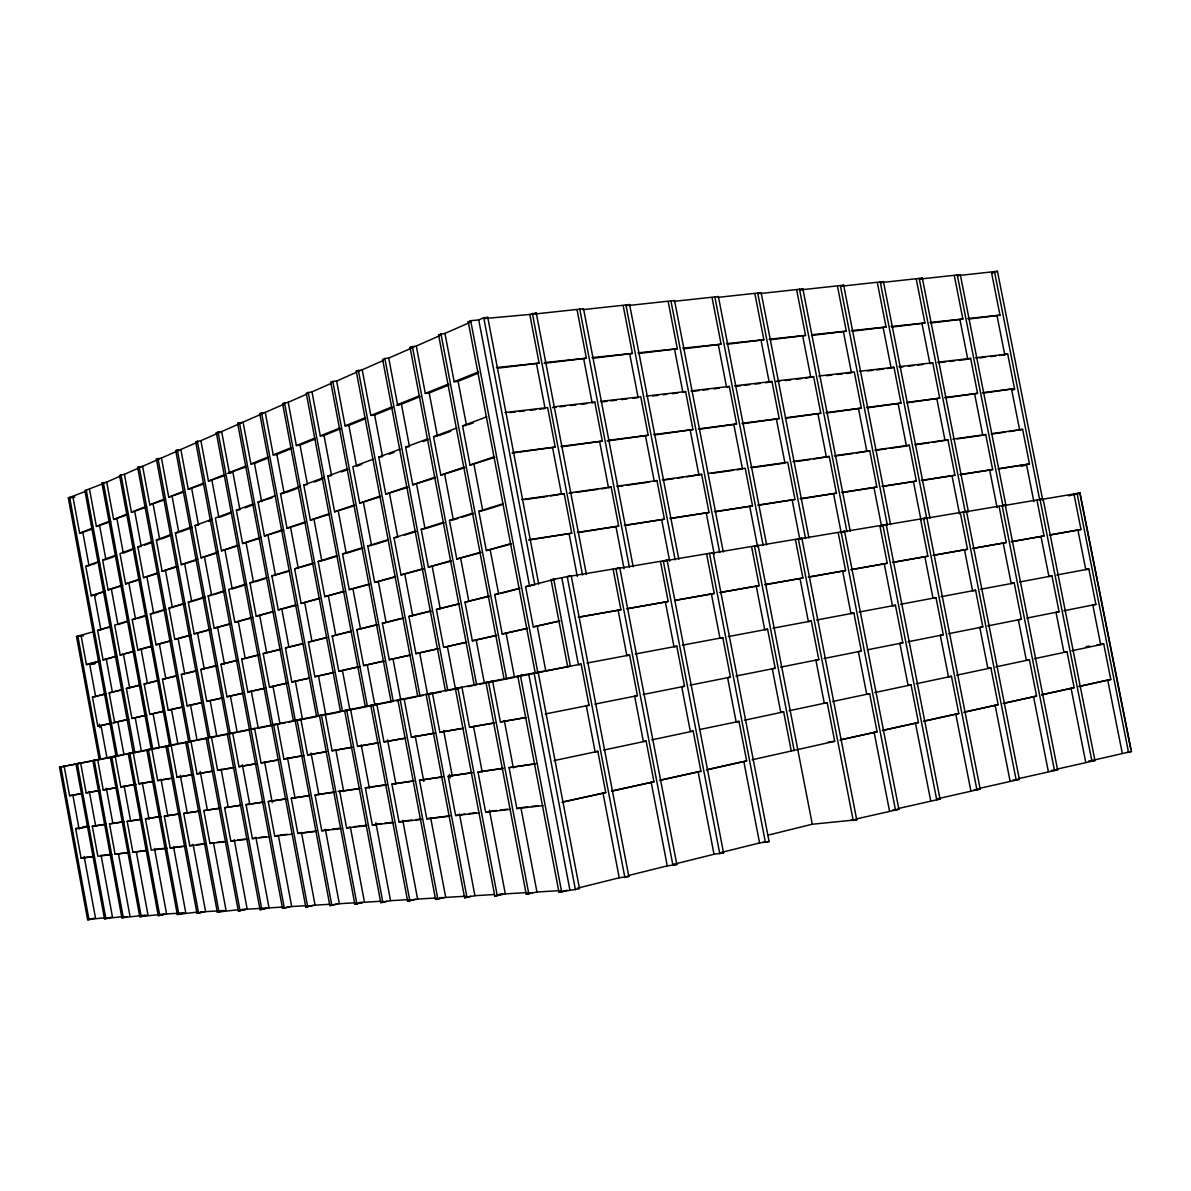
<?xml version="1.0" encoding="UTF-8"?>
<svg xmlns="http://www.w3.org/2000/svg" width="1191" height="1191" viewBox="0 0 1191 1191"><rect width="100%" height="100%" fill="white"/><g stroke="black" fill="none" stroke-linecap="round" stroke-linejoin="round"><path stroke-width="1.5" d="M128.479 719.409L117.864 721.82L123.983 754.826L116.078 756.33L68.304 497.942L86.511 490.975M103.736 483.397L84.874 490.632L138.975 783.827L152.716 781.475L138.975 783.827M151.287 749.347L101.935 483.114L106.714 482.087L121.318 475.671M188.714 741.919L137.68 467.378L141.119 466.961L124.4 474.316L119.532 475.373L169.703 745.685M137.68 467.378L142.622 466.306L159.877 458.714L156.393 459.13L208.321 738.033M156.393 459.13L161.44 458.029L179.246 450.198L175.717 450.615L228.568 734.013M175.717 450.615L180.853 449.498L197.572 442.144M271.101 725.572L216.315 432.735L219.918 432.318L200.907 440.685L195.681 441.816L249.485 729.86L238.944 732.018M216.315 432.735L221.645 431.574L241.297 422.924L237.649 423.326L293.462 721.136L316.732 716.595M237.649 423.326L243.068 422.15L263.419 413.203L259.727 413.605L316.598 716.55M259.727 413.605L265.251 412.399L284.694 403.853M306.668 394.191L288.207 402.305L282.58 403.541L340.552 711.786M331.366 383.323L311.982 391.854L306.236 393.119L365.354 706.873L393.224 701.335L332.81 381.403L336.636 381.016L356.734 372.173M391.08 701.767L330.77 382.311L332.81 381.403M417.773 696.467L356.213 371.101L362.198 369.776L383.294 360.501M384.827 358.491L382.624 359.459L445.464 690.974L447.771 690.512L384.827 358.491L388.742 358.104L412.324 347.742M474.241 685.257L410.046 347.385L416.299 346L439.285 335.892M504.15 679.332L438.556 334.82L444.943 333.406L469.06 322.806M535.265 673.153L468.212 321.764L470.683 320.677L478.752 319.932L483.754 317.744L487.759 317.387L538.734 584.081M487.759 317.387L485.228 318.488L529.787 314.439L536.263 312.995L586.404 574.419M533.687 314.096L536.263 312.995M535.503 313.933L583.53 308.722L633.195 566.752M582.756 309.645L629.607 304.554L678.81 559.294M626.957 305.625L629.607 304.554M72.934 496.945L79.648 533.226L91.603 528.387M89.578 489.62L96.397 526.452L109.066 521.33M106.714 482.087L113.651 519.47L126.708 514.184M124.4 474.316L131.442 512.279L146.597 506.145M142.622 466.306L149.798 504.85L165.579 498.463M161.44 458.029L168.72 497.198L183.399 491.258M180.853 449.498L188.267 489.278L203.423 483.159M200.907 440.685L208.47 481.119L224.414 474.658M221.645 431.574L229.327 472.678L245.822 466.009M243.068 422.15L250.914 463.954L267.975 457.046M265.251 412.399L273.23 454.917L291.17 447.667M288.207 402.305L296.351 445.568L314.93 438.05M311.982 391.854L320.29 435.891L339.792 427.986M336.636 381.016L345.107 425.842L365.339 417.669M362.198 369.776L370.848 415.436L392.077 406.846M388.742 358.104L397.556 404.627L419.619 395.71M416.299 346L425.306 393.402L448.456 384.038M444.943 333.406L454.158 381.73L478.231 371.994M79.648 533.226L91.454 529.34M96.397 526.452L110.793 521.539M113.651 519.47L128.434 514.408M131.442 512.279L146.612 507.068M149.798 504.85L164.269 499.937M168.72 497.198L183.593 492.136M188.267 489.278L203.557 484.082M208.47 481.119L224.771 475.522M229.327 472.678L246.105 466.902M250.914 463.954L254.502 463.507L268.183 457.984M273.23 454.917L276.878 454.486L291.572 448.545M296.351 445.568L300.028 445.136L315.258 438.988M320.29 435.891L324.012 435.444L340.298 428.879M345.107 425.842L348.874 425.41L365.771 418.592M370.848 415.436L374.659 415.004L392.658 407.739M397.556 404.627L401.427 404.196L420.11 396.648M425.306 393.402L429.222 392.985L449.081 384.961M454.158 381.73L458.103 381.314L478.767 372.977M628.759 305.477L674.538 300.489L723.279 551.999M497.481 368.213L539.121 363.136L529.787 314.439M673.689 301.397L718.381 296.514L766.647 544.897M544.079 363.359L586.359 358.223L577.114 310.151M717.429 297.422L761.138 292.658L808.972 537.99M758.384 293.715L761.138 292.658M760.215 293.552L802.883 288.877L850.27 531.216M593.073 358.253L632.406 353.429L623.25 305.968M802.883 288.877L800.099 289.934L843.645 285.185L890.6 524.635M104.838 591.704L91.216 595.768L85.767 566.335L97.796 561.854M122.658 585.57L108.143 589.917L102.62 560.053L115.363 555.304M134.762 548.068L119.978 553.577L125.606 583.903L140.493 579.422M157.182 573.675L143.59 577.695L137.873 546.907L151.421 541.86M176.744 566.946L162.155 571.293L156.334 540.029L170.626 534.699M196.292 560.202L181.3 564.683L175.39 532.928L191.781 526.809M218.191 552.669L201.071 557.864L195.041 525.588L211.983 519.276M231.411 512.041L215.363 518.011L221.496 550.823L237.932 545.865M259.519 538.436L242.592 543.543L236.354 510.195L252.954 504.001M283.577 530.144L264.417 536.01L258.06 502.096L275.225 495.694M305.506 522.596L287.001 528.223L280.525 493.729L300.206 486.39M329.46 514.348L310.375 520.154L303.779 485.05L324.175 477.442M354.784 505.624L334.597 511.802L327.867 476.072L347.489 468.748M373.2 459.175L352.834 466.768L359.697 503.138L380.554 496.751M407.754 487.372L385.75 494.161L378.738 457.106L400.102 449.141M435.534 477.814L412.771 484.826L405.61 447.087L427.807 438.809M464.847 467.706L440.849 475.149L433.539 436.68L456.823 427.986M494.875 457.374L470.028 465.085L462.555 425.857L486.777 416.82M85.767 566.335L95.905 563.313M107.503 558.996L115.482 556.033M131.531 550.048L123.298 553.115L116.986 519.038M144.632 545.18L151.421 542.649M161.321 538.972L169.286 536.01M180.466 531.841L191.959 527.568M208.708 521.33L212.102 520.065M230.131 513.351L218.876 517.549L211.983 480.673M244.899 507.857L253.207 504.776M258.06 502.096L271.98 497.778M285.795 492.642L297.303 488.355M314.26 482.042L322.776 478.871M341.415 471.934L347.966 469.507M361.692 464.386L356.6 466.291L348.874 425.41M389.129 454.188L394.057 452.342M423.147 441.519L428.269 439.613M439.092 435.578L450.764 431.246M468.242 424.74L473.437 422.805M843.645 285.185L840.816 286.242L883.439 281.597L929.977 518.174M638.852 353.474L677.307 348.755L668.24 301.889M883.439 281.597L880.596 282.624L922.325 278.069L968.432 511.892M683.723 348.799L721.106 344.199L712.114 297.914M922.325 278.069L919.452 279.111L960.303 274.63L1006.008 505.743M727.269 344.259L763.848 339.748L754.945 294.028M561.914 446.759L602.304 441.087L594.8 402.082L592.195 403.02L583.769 359.22M960.303 274.63L957.415 275.672L997.448 271.28L1042.75 500.146M770.011 339.807L805.563 335.415L796.734 290.232M991.656 273.305L997.448 271.28M811.488 335.475L846.295 331.172L837.541 286.54M91.216 595.768L105.031 591.004M108.143 589.917L122.554 584.945M125.606 583.903L140.464 578.781M143.59 577.695L157.212 572.99M162.155 571.293L176.208 566.44M181.3 564.683L197.78 558.996M201.071 557.864L218.102 551.984M221.496 550.823L237.619 545.255M242.592 543.543L260.948 537.201M264.417 536.01L283.413 529.459M287.001 528.223L305.149 521.956M310.375 520.154L329.178 513.663M334.597 511.802L354.337 504.984M359.697 503.138L380.167 496.081M385.75 494.161L407.233 486.747M412.771 484.826L435.087 477.129M440.849 475.149L464.267 467.066M470.028 465.085L494.384 456.674M654.588 434.968L692.954 429.549L685.599 391.526L682.919 392.449L674.642 349.737M94.982 595.738L96.337 595.262M852.25 331.232L886.059 327.034L877.395 282.922M699.311 429.266L736.619 423.996L729.324 386.435L726.599 387.358L718.411 345.182M512.041 453.116L555.214 447.072L547.652 407.575L505.014 412.533M891.791 327.108L924.916 322.984L916.326 279.394M765.679 382.802L771.976 381.477L779.212 418.577L742.722 423.728M930.692 323.044L962.879 319.039L954.363 275.94M968.447 319.114L999.978 315.183L991.537 272.575M805.384 378.187L813.617 376.639L820.793 413.277L785.316 418.309M607.127 441.012L648.202 435.251L640.773 396.737L600.428 401.427M887.503 368.615L893.979 367.29L901.006 403.079L867.271 407.858M906.679 402.841L939.729 398.151L932.761 362.779L929.903 363.672L922.072 323.952M115.661 756.479L99.24 759.679L76.507 636.515L92.883 631.9M116.807 656.375L103.081 659.903L97.617 630.411L109.78 626.615M127.556 621.062L114.664 625.096L120.202 655.005L133.213 651.7M151.197 646.579L137.858 649.973L132.216 619.603L145.51 615.449M171.474 640.803L156.051 644.793L150.319 613.946L165.743 609.122M190.664 635.339L174.824 639.433L169.003 608.11L183.131 603.688M210.986 629.548L194.193 633.91L188.267 602.08L204.852 596.899M229.729 624.203L214.186 628.208L208.157 595.872L225.293 590.513M246.418 583.918L228.702 589.441L234.85 622.312L252.626 617.682M273.26 611.802L256.199 616.223L249.946 582.816L266.739 577.561M295.859 605.37L278.277 609.926L271.905 575.953L289.279 570.519M319.798 598.552L301.129 603.42L294.639 568.851L314.558 562.614M344.02 591.644L324.771 596.661L318.161 561.497L337.068 555.587M369.657 584.349L349.276 589.679L342.532 553.875L362.392 547.666M395.725 576.92L374.674 582.429L367.796 545.984L388.4 539.538M423.252 569.09L401.025 574.925L393.998 537.796L415.629 531.037M451.344 561.08L428.373 567.124L421.197 529.295L443.662 522.268M481.015 552.624L456.793 559.026L449.454 520.452L473.021 513.098M511.401 543.974L486.315 550.599L478.827 511.281L503.346 503.614M945.46 397.898L977.558 393.328L970.65 358.372L967.777 359.265L960.02 319.992M97.617 630.411L109.572 627.195M127.631 621.553L117.939 624.575L111.433 589.441M137.203 618.561L145.525 615.97M155.396 612.889L165.698 609.673M169.003 608.11L184.784 603.718M193.359 601.038L204.986 597.406M213.338 594.8L225.352 591.049M244.631 585.034L232.215 588.92L224.995 550.316M255.172 581.744L265.265 578.603M271.905 575.953L287.671 571.606M294.639 568.851L313.218 563.626M323.55 560.41L337.336 556.108M362.823 548.158L346.239 553.324L338.318 511.296M373.274 544.897L387.03 540.595M404.464 535.161L416.121 531.514M426.78 528.194L444.079 522.789M458.401 518.323L453.339 519.901L444.734 474.643M461.78 517.266L473.571 513.589M484.514 510.18L502.051 504.701M999.428 355.573L1007.69 354.055L1014.538 388.623L983.081 393.104M550.495 495.962L564.147 493.61L571.74 533.211L528.67 540.074M826.658 413.039L861.376 408.111L854.275 371.905L818.753 376.043M578.379 532.556L618.665 526.124L611.147 487.03L608.512 487.819L599.683 441.95M625.26 525.454L664.414 519.202L656.956 480.598L654.291 481.402L645.552 436.114M686.463 476.876L701.633 474.331L709.017 512.443L670.727 518.576M81.077 635.592L86.437 664.638L99.999 660.767M103.081 659.903L115.304 656.405M120.202 655.005L134.777 650.852M137.858 649.973L151.212 646.162M156.051 644.793L171.549 640.371M174.824 639.433L190.813 634.877M194.193 633.91L210.867 629.161M214.186 628.208L229.699 623.786M234.85 622.312L252.656 617.236M256.199 616.223L273.081 611.415M278.277 609.926L295.74 604.954M301.129 603.42L319.486 598.18M324.771 596.661L343.797 591.242M349.276 589.679L369.255 583.977M374.674 582.429L395.397 576.533M401.025 574.925L422.76 568.717M428.373 567.124L450.957 560.678M456.793 559.026L480.479 552.267M486.315 550.599L510.969 543.572M86.437 664.638L99.047 661.437M813.736 459.026L829.234 456.451L836.41 493.178L801.022 498.85M856.284 453.056L869.743 450.764L876.859 487.059L842.216 492.612M882.695 486.479L916.355 481.09L909.299 445.226L906.44 446.015L898.178 403.928M932.657 442.337L947.947 439.807L954.929 475.254L921.968 480.539M960.601 474.688L992.639 469.552L985.701 434.507L982.798 435.296L974.685 394.176M1009 431.618L1022.607 429.341L1029.486 463.969L998.088 469.016M715.315 511.817L752.518 505.862L745.209 468.227L708.868 473.318M758.578 505.267L794.978 499.446L787.727 462.272L750.494 467.482M567.675 666.722L551.061 579.853L571.218 575.819L628.818 876.442L619.231 877.797L577.456 888.173M109.617 723.711L97.826 726.242L92.451 697.137L106.088 693.653M128.762 719.185L114.634 722.401L109.17 692.879L121.467 689.738M131.948 718.456L146.687 715.091L131.948 718.456L126.395 688.487L139.436 685.153M163.256 711.474L149.798 714.377L144.156 683.962L157.584 680.537M182 707.201L168.199 710.193L162.467 679.287L176.313 675.759M201.353 702.794L187.181 705.861L181.345 674.478L195.637 670.831M222.002 698.075L206.758 701.395L200.817 669.506L215.913 665.665M244.393 692.983L226.975 696.78L220.945 664.384L238.274 659.963M265.787 688.1L247.877 692.016L241.713 659.085L259.623 654.514M288.386 682.949L269.464 687.088L263.196 653.606L280.168 649.274M309.511 678.126L291.795 681.996L285.408 647.949L302.976 643.468M333.718 672.617L314.886 676.726L308.395 642.083L326.855 637.379M358.223 667.02L338.81 671.262L332.185 636.024L351.315 631.141M384.142 661.109L363.597 665.62L356.824 629.741L376.669 624.68M410.508 655.11L389.278 659.754L382.385 623.221L403.228 617.906M438.348 648.753L415.927 653.68L408.885 616.462L430.517 610.953M466.783 642.277L443.603 647.368L436.412 609.45L459.116 603.658M496.781 635.443L472.336 640.818L464.981 602.17L488.831 596.081M527.524 628.431L502.2 633.999L494.697 594.592L519.499 588.265M559.964 621.032L533.285 626.913L525.603 586.701L555.125 579.183L551.061 579.853M92.451 697.137L104.659 694.293M109.17 692.879L121.214 690.065M126.395 688.487L139.466 685.42M149.143 682.949L157.554 680.82M162.467 679.287L176.223 676.056M186.511 673.436L195.473 671.158M200.817 669.506L216.003 665.933M220.945 664.384L238.289 660.246M247.013 658.028L257.777 655.288M263.196 653.606L278.634 649.973M285.408 647.949L303.065 643.75M308.395 642.083L325.456 638.048M332.185 636.024L351.524 631.409M356.824 629.741L377.294 624.843M387.864 622.149L403.526 618.159M408.885 616.462L431.216 611.117M436.412 609.45L459.488 603.911M464.981 602.17L489.337 596.304M500.399 593.49L519.916 588.518M525.603 586.701L534.774 584.736L483.754 317.744M571.218 575.819L568.494 576.518L619.796 567.913L676.83 864.517L667.258 865.872L628.476 875.504M1021.178 466.366L1024.781 465.458M619.796 567.913L617.027 568.613L667.094 560.202L723.562 852.89L714.019 854.26L672.9 864.472M667.094 560.202L664.28 560.916L713.171 552.698L769.103 841.575L759.575 842.96L721.255 852.473M521.926 675.297L517.772 676.071L558.966 892.238L567.169 890.213M558.966 892.238L579.511 888.709L538.183 672.156L535.474 672.692M856.016 819.006L898.907 809.314L844.568 531.305L798.938 538.972L801.871 538.258L856.731 819.795L812.292 824.232L768.001 835.159M898.252 808.525L940.041 799.087L886.208 524.516L841.605 532.02L844.568 531.305M937.451 798.789L980.193 789.112L926.851 517.906L883.231 525.231L886.208 524.516M979.419 788.368L1019.362 779.376L966.526 511.445L963.325 511.966L1016.206 780.15M1018.424 778.676L1057.608 769.862L1005.264 505.133L1002.137 505.639L1054.526 770.622M1056.789 769.163L1094.961 760.573L1043.093 498.969L1002.212 505.847M1043.093 498.969L1040.011 499.699L1080.043 492.955L1131.45 751.506L1088.678 761.243L1094.961 760.573M526.392 717.503L500.384 721.954L492.612 681.118L485.958 682.398L526.214 894.158L532.705 892.55M526.214 894.158L536.947 891.999L560.053 890.63M712.114 553.115L758.086 545.389L812.292 824.232M758.086 545.389L755.198 546.103L801.871 538.258M447.429 646.698L494.786 895.989L502.796 894.024L499.312 894.233M494.786 895.989L505.312 893.875L527.077 892.58M430.1 693.549L426.08 694.308L464.594 897.746L470.921 896.198M464.594 897.746L474.926 895.677L494.086 894.545M405.506 738.197L383.949 741.889L376.832 704.134L370.743 705.31L407.635 901.066L415.361 899.205M407.635 901.066L417.609 899.071L436.025 897.984M434.03 733.314L411.371 737.199L404.106 698.715L397.883 699.906L435.564 899.443L443.394 897.538L439.702 897.761M435.564 899.443L445.717 897.404L465.368 896.242M378.306 742.856L357.538 746.415L350.571 709.36L344.601 710.491L380.748 902.629L386.867 901.17M380.748 902.629L390.544 900.679L408.275 899.622M926.851 517.906L923.844 518.621L966.526 511.445M326.602 751.715L307.576 754.96L300.861 719.23L295.145 720.332L329.862 905.607L337.336 903.835M329.862 905.607L339.331 903.716L355.305 902.763M351.851 747.382L332.095 750.762L325.262 714.377L319.426 715.508L354.844 904.148L362.392 902.346L358.848 902.555M354.844 904.148L364.476 902.227L381.031 901.245M303.794 755.615L283.905 759.024L277.324 723.905L271.712 724.991L305.774 907.006L313.144 905.264M305.774 907.006L315.079 905.145L329.907 904.267M963.489 512.16L1005.264 505.133M255.842 763.818L238.974 766.706L232.647 732.793L227.243 733.82L260.025 909.671L267.246 907.989M260.025 909.671L269.047 907.884L282.877 907.051M278.515 759.947L261.052 762.925L254.606 728.43L249.098 729.487L282.505 908.361L289.8 906.649M282.505 908.361L291.676 906.53L305.983 905.681M1068.506 495.843L1080.043 492.955M197.006 773.897L212.594 771.143L197.006 773.897L190.902 741.085L185.692 742.082L217.313 912.157L224.355 910.519L205.596 911.636L196.977 913.348L165.936 746.013L171.042 745.03M217.313 912.157L238.394 909.701M233.659 767.629L217.64 770.369L211.432 737.006L206.117 738.018L238.319 910.936L245.435 909.284L241.922 909.492M238.319 910.936L247.192 909.18L265.414 908.093M171.891 778.199L157.703 780.626L151.808 748.856L146.791 749.824L177.31 914.494L184.203 912.902L166.591 913.944L158.239 915.611L128.256 753.501L133.184 752.563M177.31 914.494L196.679 912.172M196.977 913.348L203.959 911.74L200.311 911.949M135.819 784.378L120.827 786.938L115.14 756.151L110.287 757.074L139.779 916.683L146.523 915.135M139.779 916.683L163.361 914.137M158.239 915.611L165.058 914.048M97.826 726.242L109.825 723.503M149.798 714.377L163.301 711.31M168.199 710.193L182.119 707.007M187.181 705.861L201.547 702.586M206.758 701.395L221.943 697.926M226.975 696.78L244.408 692.805M247.877 692.016L265.876 687.907M269.464 687.088L286.525 683.187M291.795 681.996L309.452 677.962M314.886 676.726L333.45 672.483M338.81 671.262L359.801 666.484M363.597 665.62L383.532 661.065M389.278 659.754L410.24 654.976M415.927 653.68L437.678 648.708M443.603 647.368L466.44 642.157M472.336 640.818L496.305 635.339M502.2 633.999L527.137 628.312M533.285 626.913L559.457 620.928M113.041 722.922L116.48 722.133M81.405 793.682L69.584 795.707L64.165 766.275L59.55 767.168L87.628 919.72L94.163 918.246M87.628 919.72L105.895 917.546M100.074 790.496L86.154 792.878L80.646 762.999L75.956 763.907L104.495 918.737L111.091 917.234M104.495 918.737L123.179 916.519M115.78 787.802L103.23 789.946L97.632 759.62L92.853 760.543L121.869 917.725L126.871 916.579M121.869 917.725L144.677 915.254M578.99 617.191L620.898 609.747L613.112 569.238M627.463 608.735L668.181 601.5L660.469 561.527M674.478 600.532L714.243 593.46L706.62 554.009M562.807 801.871L605.743 792.566L597.837 751.327L595.098 751.715L586.3 705.757L589.024 705.28L581.148 664.146L520.422 675.55L561.69 892.089M612.248 790.809L653.963 781.758L646.132 741.07L643.348 741.472L634.639 696.125L637.408 695.648L629.607 655.05L586.925 663.059M660.41 780.031L700.918 771.247L693.177 731.095L690.348 731.512L681.714 686.76L684.527 686.269L676.801 646.207L635.309 653.993M707.082 769.58L742.038 761.749M840.563 739.7L877.097 731.795L869.638 693.653L866.676 694.115L858.383 651.596L861.331 651.075L853.887 613.023L816.579 620.02M882.933 730.217L918.44 722.535L911.055 684.87L908.063 685.331L899.845 643.348L902.823 642.827L895.453 605.236L859.128 612.04M924.037 721.017L958.77 713.498L951.46 676.294L948.453 676.771L940.295 635.294L943.302 634.758L936.007 597.644L900.56 604.284M964.397 711.98L998.147 704.685L990.897 667.928L987.86 668.404L979.791 627.434L982.813 626.898L975.593 590.215L941.084 596.691M1003.551 703.211L1036.587 696.08L1029.411 659.754L1026.344 660.246L1018.35 619.752L1021.402 619.216L1014.226 582.98L980.535 589.292M1042.036 694.591L1074.133 687.669L1067.017 651.775L1063.935 652.266L1056 612.263L1059.067 611.712L1051.981 575.908L1019.764 581.967M1079.359 686.239L1110.801 679.451L1103.744 643.989L1100.648 644.48L1092.802 604.939L1095.884 604.388L1088.842 569L1056.789 575M562.033 802.347L605.743 792.566M611.489 791.271L653.963 781.758M659.62 780.492L700.918 771.247M706.442 770.011L746.668 761.004L739.001 721.374L736.127 721.791L727.582 677.634L730.44 677.128L722.788 637.602L682.354 645.18M752.116 759.784L834.712 741.278L827.194 702.66L824.261 703.107L815.88 660.052L818.798 659.546L811.294 621.017L773.019 628.178M839.983 740.102L877.097 731.795M882.308 730.619L918.44 722.535M923.516 721.389L958.77 713.498M963.832 712.367L998.147 704.685M1003.075 703.583L1036.587 696.08M1041.485 694.978L1074.133 687.669M1078.912 686.597L1110.801 679.451M720.495 592.508L759.143 585.63L751.581 546.684M765.366 584.677L802.913 577.992L795.424 539.538M503.406 768.165L478.023 772.021L485.63 812.128L496.796 810.431M535.846 763.595L509.078 767.644L516.864 808.585L519.559 807.974M808.868 577.084L845.595 570.549L838.181 532.585M413.887 780.775L391.913 784.14L399.045 821.969L402.9 821.12M442.739 776.711L419.515 780.254L426.795 818.812L450.124 815.746M472.231 772.557L448.188 776.219L455.632 815.537L465.1 814.034M851.55 569.64L887.235 563.283L879.881 525.782M892.952 562.42L927.863 556.197L920.583 519.157M359.608 788.68L339.748 791.479L346.596 827.939L350.362 827.12M386.599 784.616L365.354 787.876L372.336 825.006L381.403 823.577M933.595 555.319L967.509 549.274L960.303 512.681M973.032 548.441L1006.231 542.53L999.085 506.369M285.989 798.789L268.258 801.528L274.719 836.112L278.352 835.323L291.676 906.53M309.526 795.484L291.259 798.298L297.839 833.477L316.181 831.005M334.492 791.955L315.064 794.948L321.778 830.752L329.014 829.546M1011.799 541.682L1044.045 535.92L1036.974 500.19M1049.405 535.116L1080.996 529.489L1073.969 494.161M219.486 808.168L203.825 810.595L209.944 843.466L213.457 842.722M240.701 805.176L224.593 807.677L230.816 841.099L234.359 840.34M263.256 801.99L246.061 804.654L252.388 838.643L255.991 837.868M140.627 819.274L127.199 821.388L132.901 852.235L146.374 850.359M178.456 813.944L164.298 816.163L170.194 847.992L182.61 846.235M198.971 811.056L183.742 813.423L189.741 845.774L193.225 845.029M87.419 826.777L75.658 828.638L81.077 858.115L92.883 856.463M554.068 760.602L597.837 751.327M603.599 750.092L646.132 741.07M651.819 739.864L693.177 731.095M699.37 729.592L739.001 721.374M744.464 720.213L783.663 711.89L791.256 751.015M789.067 710.744L827.194 702.66M832.464 701.544L869.638 693.653M874.864 692.552L911.055 684.87M916.147 683.783L951.46 676.294M956.522 675.223L990.897 667.928M995.84 666.886L1029.411 659.754M1034.324 658.712L1067.017 651.775M1071.811 650.762L1103.744 643.989M123.67 821.671L109.498 823.874L115.095 854.26L129.328 852.309M338.959 791.494L359.801 788.397M83.102 826.941L86.72 826.212M111.909 854.617L97.841 856.21L92.317 826.286L106.133 824.142M166.889 848.364L151.257 850.136L145.451 818.812L160.979 816.416M63.451 766.453L526.035 674.523M500.384 721.954L525.276 717.577M545.24 713.99L589.024 705.28M594.785 704.134L637.408 695.648M643.095 694.517L684.527 686.269M690.065 685.167L730.44 677.128M735.919 676.041L775.177 668.225L767.6 629.19L728.267 636.575M780.596 667.154L818.798 659.546M824.068 658.489L861.331 651.075M867.227 649.839L902.823 642.827M907.914 641.8L943.302 634.758M948.364 633.746L982.813 626.898M987.756 625.915L1021.402 619.216M1026.91 618.055L1059.067 611.712M1063.876 610.76L1095.884 604.388M125.755 754.484L159.415 747.799L153.103 713.796M161.113 747.457L177.95 744.122L171.534 709.583M179.707 743.78L190.292 741.606L139.183 466.708M207.949 738.167L197.081 740.326L190.56 705.251M157.941 458.446L209.944 737.705L237.188 732.376L230.429 696.154M281.716 723.533L285.155 722.848M288.594 722.178L292.033 721.493M339.39 712.099L325.783 714.794L318.503 676.086M284.47 402.707L342.532 711.399L363.97 707.216M402.498 699.579L416.567 696.78M441.221 691.897L427.584 694.606L419.708 653.01M455.468 689.068L458.997 688.368M467.855 686.611L476.638 684.78L412.339 346.373M486.136 682.979L514.512 677.351L506.115 633.314M516.313 676.994L537.856 672.632L470.683 320.677M581.148 664.146L578.424 664.682L561.81 577.843M629.607 655.05L626.853 655.601L618.159 610.358M676.801 646.207L674.002 646.773L665.397 602.125M722.788 637.602L719.945 638.153L711.429 594.086M767.6 629.19L764.726 629.771L756.285 586.255M811.294 621.017L808.376 621.583L800.024 578.632M238.974 766.706L256.095 763.684M261.052 762.925L278.694 759.813M283.905 759.024L302.082 755.809M307.576 754.96L326.9 751.551M332.095 750.762L352.06 747.248M357.538 746.415L378.693 742.693M383.949 741.889L405.803 738.048M411.371 737.199L434.492 733.135M467.006 897.597L428.432 693.832L432.452 693.088L439.881 732.316L461.989 728.416M455.424 688.472L461.929 687.222L469.522 727.239L494.786 722.803M853.887 613.023L850.955 613.603L842.677 571.189M895.453 605.236L892.491 605.817L884.273 563.924M936.007 597.644L933.015 598.224L924.886 556.852M975.593 590.215L972.571 590.81L964.516 549.929M1014.226 582.98L1011.204 583.575L1003.209 543.17M1051.981 575.908L1048.929 576.504L1041.008 536.575M1088.842 569L1085.775 569.596L1077.929 530.144M69.584 795.707L79.618 793.906M86.154 792.878L99.91 790.437M103.23 789.946L115.542 787.757M120.827 786.938L135.878 784.273M157.703 780.626L170.03 778.423M120.991 474.733L177.042 777.321L192.198 774.626M217.64 770.369L233.674 767.525M254.725 728.862L251.227 729.517L197.349 441.087M191.989 741.293L195.384 740.653M59.55 767.168L66.696 765.843M68.036 765.575L98.883 759.754M539.449 672.334L544.227 671.441M479.75 684.2L484.409 683.321L476.206 640.133M449.305 690.229L453.92 689.366M423.028 695.455L419.991 696.035L358.327 370.163M396.231 700.77L399.238 700.204M274.674 724.887L280.004 723.875L272.992 686.463M113.249 722.729L117.864 721.82M775.177 668.225L772.289 668.732L780.76 712.337L783.663 711.89M578.126 617.206L620.898 609.747M626.6 608.75L668.181 601.5M675.505 600.219L714.243 593.46M719.736 592.493L759.143 585.63M764.577 584.677L802.913 577.992M808.213 577.069L845.595 570.549M850.836 569.626L887.235 563.283M892.357 562.39L927.863 556.197M932.94 555.304L967.509 549.274M972.481 548.411L1006.231 542.53M1011.174 541.667L1044.045 535.92M1050.656 534.774L1080.996 529.489M181.345 674.478L184.724 673.898L178.203 638.882M144.156 683.962L147.461 683.381L141.163 649.437M177.042 777.321L191.691 774.805M439.881 732.316L463.433 728.282M469.522 727.239L494.28 722.997M241.713 659.085L245.212 658.489L238.349 621.747M382.385 623.221L386.122 622.595L378.425 581.848M494.697 594.592L498.627 593.937L490.245 550.004M95.086 663.372L90.174 664.34L95.533 663.461M1073.91 494.384L1079.865 493.416L1130.661 748.901M1073.835 494.607L1076.828 494.116M1086.103 646.639L1089.705 646.073M1096.911 644.927L1100.514 644.346M76.507 636.515L83.489 635.815M132.216 619.603L135.536 619.082L128.926 583.411M188.267 602.08L191.691 601.559L184.724 564.192M150.319 613.946L153.684 613.425L146.955 577.203M208.157 595.872L211.626 595.336L204.539 557.373M529.31 539.627L571.74 533.211M577.397 532.362L618.665 526.124M624.263 525.276L664.414 519.202M669.863 518.368L709.017 512.443M714.421 511.639L752.518 505.862M757.789 505.073L794.978 499.446M800.203 498.657L836.41 493.178M841.501 492.404L876.859 487.059M881.921 486.3L916.355 481.09M921.298 480.33L954.929 475.254M959.857 474.509L992.639 469.552M999.219 468.554L1029.486 463.969M249.946 582.816L253.489 582.28L246.15 543.036M342.532 553.875L345.003 553.517M318.161 561.497L321.823 560.946L314.052 519.648M393.998 537.796L397.794 537.23L389.546 493.64M367.796 545.984L371.547 545.433L363.463 502.632M421.197 529.295L425.038 528.73L416.627 484.32M449.454 520.452L452.044 520.095M524.71 499.58L546.818 496.483M569.015 493.357L572.603 492.866M576.191 492.359L597.733 489.337M601.321 488.831L606.71 488.072M617.757 486.524L623.235 485.749M626.898 485.243L648.812 482.161M663.313 480.137L673.987 478.633M677.56 478.127L682.89 477.383M711.593 473.363L733.388 470.296M737.021 469.79L742.469 469.031L733.894 424.859M753.054 467.542L784.958 463.061L776.458 419.44M795.618 461.572L810.118 459.532M835.055 456.034L852.756 453.548M875.608 450.347L886.491 448.813M890.109 448.307L904.624 446.268M914.941 444.824L929.114 442.829M957.281 438.884L980.982 435.549M991.18 434.12L1005.442 432.125M102.62 560.053L105.91 559.591L99.687 526.02M478.827 511.281L482.757 510.716L473.973 464.564M337.976 791.464L341.475 790.973M75.658 828.638L89.236 826.718M92.317 826.286L104.57 824.559M109.498 823.874L123.924 821.85M127.199 821.388L140.598 819.497M145.451 818.812L161.008 816.624M164.298 816.163L178.561 814.153M183.742 813.423L200.326 811.086M203.825 810.595L219.412 808.406M224.593 807.677L240.701 805.414M246.061 804.654L263.032 802.272M268.258 801.528L285.84 799.057M291.259 798.298L309.452 795.737M315.064 794.948L334.224 792.253M365.354 787.876L386.226 784.929M391.913 784.14L413.605 781.088M419.515 780.254L442.308 777.038M448.188 776.219L471.904 772.885M478.023 772.021L502.944 768.508M509.078 767.644L535.25 763.967M137.873 546.907L141.238 546.446L134.806 511.832M521.658 499.565L564.147 493.61M569.819 492.821L611.147 487.03M616.744 486.241L656.956 480.598M662.419 479.839L701.633 474.331M792.968 461.527L829.234 456.451M834.34 455.736L869.743 450.764M874.819 450.064L909.299 445.226M916.028 444.273L947.947 439.807M952.874 439.107L985.701 434.507M992.311 433.584L1022.607 429.341M156.334 540.029L159.728 539.553L153.192 504.418M195.041 525.588L198.525 525.127L191.751 488.846M175.39 532.928L178.814 532.451L172.159 496.751M236.354 510.195L239.912 509.718L232.885 472.231M280.525 493.729L284.158 493.253L276.878 454.486M828.117 742.142L834.712 741.278M303.779 485.05L307.457 484.573L300.028 445.136M327.867 476.072L331.589 475.596L324.012 435.444M512.666 452.491L555.214 447.072M560.901 446.357L602.304 441.087M607.916 440.372L648.202 435.251M653.68 434.551L692.954 429.549M698.373 428.864L736.619 423.996M741.904 423.326L779.212 418.577M786.268 417.669L820.793 413.277M825.899 412.637L861.376 408.111M866.452 407.471L901.006 403.079M907.75 402.216L939.729 398.151M944.671 397.511L977.558 393.328M982.396 392.717L1014.538 388.623M1011.71 389.933L1014.672 389.561M746.668 761.004L743.794 761.362L759.575 842.96M227.6 473.378L231.158 472.931M378.738 457.106L382.534 456.629L374.659 415.004M68.304 497.942L74.854 497.123M101.935 483.114L105.299 482.712M405.61 447.087L409.466 446.61L401.427 404.196M433.539 436.68L437.439 436.204L429.222 392.985M462.555 425.857L466.5 425.381L458.103 381.314M553.339 406.905L594.8 402.082M646.251 396.097L685.599 391.526M691.018 390.886L729.324 386.435M734.609 385.824L771.976 381.477M777.232 380.867L813.617 376.639M859.366 371.309L893.979 367.29M898.952 366.709L932.761 362.779M937.704 362.198L970.65 358.372M975.489 357.806L1007.69 354.055M509.971 412.592L515.509 411.952M519.202 411.52L524.755 410.865M530.293 410.225L535.846 409.585M539.538 409.153L545.091 408.498L536.575 364.133M552.564 407.635L556.167 407.203M559.77 406.786L565.174 406.161M570.578 405.535L575.982 404.895M581.387 404.27L586.791 403.645M601.485 401.933L606.978 401.293M610.641 400.861L616.134 400.221M621.628 399.58L627.136 398.94M632.629 398.3L638.123 397.66L629.786 354.427M652.534 395.993L657.894 395.367M663.253 394.742L666.826 394.325M672.2 393.7L677.56 393.075M693.802 391.184L699.266 390.544M702.913 390.112L708.377 389.487M713.841 388.847L719.319 388.206M735.442 386.331L740.787 385.705M744.345 385.288L749.675 384.678M755.005 384.053L760.349 383.428M776.294 381.567L779.941 381.15M785.39 380.51L790.839 379.869M796.303 379.244L801.751 378.604M826.614 375.716L831.943 375.091M837.273 374.465L842.588 373.855M846.146 373.438L851.476 372.813L843.496 332.14M867.48 370.952L872.943 370.312M876.576 369.895L883.871 369.046M899.667 367.2L903.225 366.783M908.569 366.158L913.899 365.548M917.457 365.131L922.787 364.506M938.508 362.674L945.833 361.826M949.48 361.394L954.974 360.754M958.636 360.337L965.946 359.474M979.761 357.866L985.136 357.24M990.495 356.615L995.855 355.99M101.116 855.525L109.944 854.513M154.651 849.421L166.829 848.037M196.589 844.642L203.348 843.868M216.941 842.32L223.923 841.531M237.977 839.923L245.182 839.104M259.4 837.481L266.248 836.707M280.123 835.114L287.21 834.31M332.512 829.144L339.539 828.341M353.995 826.703L366.739 825.244M384.916 823.175L391.928 822.371M404.732 820.912L412.012 820.093M415.644 819.676L421.108 819.051M468.763 813.617L476.117 812.783M500.384 810.014L507.56 809.195M520.899 807.677L527.926 806.873M531.454 806.471L538.481 805.682M81.077 858.115L93.032 856.761M115.095 854.26L129.611 852.607M132.901 852.235L146.374 850.702M170.194 847.992L184.545 846.354M189.741 845.774L204.897 844.047M209.944 843.466L225.605 841.695M230.816 841.099L247.013 839.253M252.388 838.643L269.464 836.707M274.719 836.112L292.391 834.102M297.839 833.477L316.136 831.392M321.778 830.752L341.043 828.564M346.596 827.939L366.575 825.661M372.336 825.006L393.343 822.624M399.045 821.969L420.87 819.497M426.795 818.812L449.722 816.207M455.632 815.537L479.482 812.828M485.63 812.128L510.686 809.285M516.864 808.585L543.185 805.592M396.633 405.387L399.208 405.089M1128.294 751.849L1131.45 751.506M330.77 382.311L333.316 382.043M496.424 367.572L539.121 363.136M544.823 362.54L586.359 358.223M592.001 357.628L632.406 353.429M637.9 352.849L677.307 348.755M682.741 348.189L721.106 344.199M726.421 343.648L763.848 339.748M769.103 339.197L805.563 335.415M812.47 334.686L846.295 331.172M851.386 330.636L886.059 327.034M891.047 326.513L924.916 322.984M929.873 322.478L962.879 319.039M967.732 318.533L999.978 315.183M1051.37 770.503L1057.608 769.862M356.213 371.101L360.084 370.699M1013.154 779.986L1019.362 779.376M410.046 347.385L414.006 346.998M974.03 789.707L980.193 789.112M438.556 334.82L441.236 334.567M936.989 799.369L940.041 799.087M468.212 321.764L470.921 321.51M892.848 809.865L898.907 809.314M850.731 820.316L856.731 819.795M763.237 842.037L769.103 841.575M720.674 853.113L723.562 852.89M673.972 864.711L676.83 864.517M626.004 876.636L628.818 876.442M1077.066 493.446L1128.502 752.236M1107.69 679.897L1122.205 752.92M1040.041 499.476L1091.953 761.332M994.455 271.548L1039.788 500.22M1071.037 688.1L1085.671 761.987M997.105 316.121L1004.802 354.948M1011.635 389.472L1019.69 430.13M1026.553 464.713L1033.862 501.649M957.251 274.913L1002.986 506.235M989.721 470.281L997.105 507.649M1033.52 696.497L1048.288 771.262M919.184 278.352L965.335 512.398M936.87 399L945.058 440.596M952.041 475.983L959.499 513.783M995.095 705.102L1010.013 780.775M880.238 281.88L926.806 518.695M923.576 518.442L976.948 789.916M883.246 328.001L891.151 368.198M913.482 481.819L921 520.065M955.748 713.915L970.799 790.511M840.355 285.483L887.355 525.157M882.859 525.067L936.736 799.905M858.562 408.975L866.899 451.568M874.015 487.804L881.608 526.586M915.432 722.937L930.633 800.486M799.518 289.175L846.95 531.767M841.129 531.871L895.513 810.163M802.794 336.383L810.848 377.547M817.994 414.14L826.42 457.24M833.596 493.923L841.263 533.166M874.12 732.182L889.454 810.699M757.699 292.956L805.563 538.54M761.123 340.73L769.237 382.385M792.194 500.19L799.578 538.109M798.342 538.838L853.247 820.659M714.838 296.842L763.163 545.493M749.764 506.607L757.595 546.907M754.469 545.984L794.218 750.643M670.92 300.817L719.692 552.594M690.259 430.413L698.923 475.135M706.293 513.187L714.198 553.994M709.464 553.309L765.441 842.484M625.9 304.881L675.133 559.889M661.72 519.931L669.699 561.259M663.283 560.827L719.811 853.828M698.075 771.589L714.019 854.26M579.734 309.065L629.429 567.363M616.015 526.854L624.069 568.702M615.881 568.554L672.96 865.47M651.149 782.1L667.258 865.872M532.362 313.352L582.548 575.045M552.639 447.95L561.557 494.414M569.134 533.955L577.278 576.414M567.214 576.474L624.858 877.439M602.974 792.878L619.231 877.797M553.726 579.168L570.37 666.186L545.82 671.143L537.245 626.213M478.752 319.932L529.578 586.061M534.074 672.93L575.432 889.722M528.7 674.002L569.908 890.049M440.938 333.778L506.637 678.84M504.314 720.495L513.336 767.942M520.973 808.079L536.947 891.999M488.504 681.892L528.834 893.994M460.664 558.415L468.867 601.529M473.542 726.495L482.176 771.976M489.427 810.178L505.312 893.875M457.865 687.981L497.302 895.84M432.214 566.529L440.238 608.809M443.633 730.455L452.238 775.847M459.458 813.974L474.926 895.677M449.513 774.373L450.198 777.991M404.821 574.33L412.681 615.836M415.212 736.053L423.788 781.37M430.636 817.636L445.717 897.404M393.03 659.099L400.742 699.921M400.131 699.459L437.886 899.309M387.596 739.983L395.874 783.872M402.781 820.435L417.609 899.071M352.983 589.098L360.531 629.116M367.29 664.965L374.852 705.057M372.902 704.878L409.868 900.932M308.201 392.241L367.424 706.457M361.215 744.866L369.404 788.353M375.88 822.773L390.544 900.679M328.433 596.096L335.832 635.399M342.472 670.622L349.886 710.015M346.7 710.089L382.906 902.51M335.862 749.928L343.693 791.628M350.511 827.894L364.476 902.227M290.634 527.717L298.256 568.301M304.747 602.84L311.997 641.473M321.436 715.106L356.913 904.029M261.558 412.801L318.518 716.163M311.074 753.025L318.905 794.784M325.381 829.278L339.331 903.716M254.502 463.507L261.663 501.619M268.005 535.503L275.493 575.402M281.865 609.36L288.981 647.338M295.368 681.356L302.499 719.409M297.08 719.945L331.872 905.488M239.421 422.552L295.323 720.763M287.493 757.789L294.981 797.806M301.457 832.375L315.079 905.145M259.742 615.658L266.724 653.01M273.588 724.619L307.695 906.887M218.027 431.976L272.903 725.215L258.239 728.192L251.361 691.39M264.73 762.404L272.233 802.54M250.914 729.13L284.366 908.257M217.655 627.642L224.399 663.789M242.339 764.726L249.782 804.595M255.871 837.213L269.047 907.884M177.325 449.9L230.25 733.671M229 733.477L261.841 909.567M197.617 633.359L204.242 668.925M210.182 700.784L216.822 736.41M221.094 769.088L228.21 807.29M234.314 840.042L247.192 909.18M207.815 737.691L240.061 910.832M165.549 570.802L172.382 607.589M200.207 771.5L207.353 809.88M213.472 842.796L226.052 910.43M187.329 741.755L218.995 912.068M159.4 644.242L165.802 678.706M180.273 775.281L187.359 813.468M193.091 844.374L205.596 911.636M167.514 745.7L198.614 913.259M161.023 779.301L167.812 815.88M173.573 846.965L185.781 912.812M103.349 482.504L152.761 749.05M148.324 749.511L178.888 914.405M123.477 654.469L129.67 687.922M135.223 717.86L141.431 751.372M142.325 782.874L149.069 819.274M154.458 848.409L166.591 913.944M86.243 490.037L134.851 752.608M129.745 753.203L159.773 915.522M82.908 532.794L89.027 565.874M94.461 595.277L100.863 629.905M106.312 659.367L112.416 692.313M124.206 786.328L130.578 820.778M136.265 851.595L148.012 915.045M69.644 497.347L117.477 756.062M111.731 756.791L141.253 916.594M89.653 664.116L95.652 696.586M101.027 725.661L107.026 758.191M99.329 724.098L99.999 727.716M106.356 788.234L112.773 822.936M118.504 854.007L129.983 916.117M77.832 636.098L100.595 759.411M94.253 760.26L123.298 917.636M89.325 791.509L95.697 826.107M101.071 855.242L112.49 917.159M77.311 763.625L105.895 918.663M72.785 794.71L79.127 829.204M84.144 856.433L95.518 918.157M60.875 766.9L88.983 919.646"/></g></svg>
